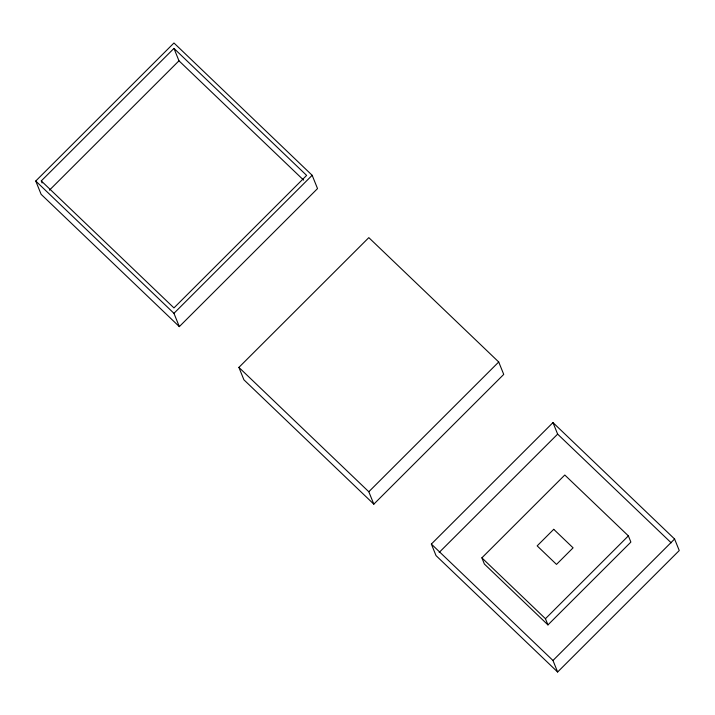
<?xml version="1.0" encoding="UTF-8"?>
<svg xmlns="http://www.w3.org/2000/svg" width="715" height="715" viewBox="0 0 715 715"><rect width="100%" height="100%" fill="white"/><g stroke="black" fill="none" stroke-linecap="round" stroke-linejoin="round"><path stroke-width="1.07" d="M35.75 181.02L173.959 42.989L312.16 175.291L317.531 188.59L179.322 326.621L41.121 194.319L35.75 181.02L173.951 313.322L179.322 326.621M41.282 180.913L173.959 48.397L306.628 175.407L173.951 307.915L41.282 180.913L42.114 182.977M49.451 190.163L178.973 60.811L173.959 48.397M173.951 313.322L312.16 175.291M238.899 367.394L368.815 237.639L498.721 361.996L503.735 374.41L373.82 504.164L243.913 379.808L238.899 367.394L368.806 491.75L373.82 504.164M368.806 491.75L498.721 361.996M431.36 544.061L552.981 422.592L674.594 539.012L679.25 550.541L557.629 672.011L436.016 555.591L431.36 544.061L552.972 660.481L557.629 672.011M439.171 552.436L557.637 434.121L552.981 422.592M481.874 557.843L564.796 475.019L628.369 535.875L630.88 542.086L547.958 624.901L484.386 564.046L481.874 557.843L545.447 618.698L547.958 624.901M545.447 618.698L628.369 535.875M552.972 660.481L674.594 539.012M178.973 60.811L303.607 180.117M557.637 434.121L671.197 542.828M553.741 529.315L537.162 545.876L556.502 564.403L573.09 547.833L553.741 529.315"/></g></svg>
